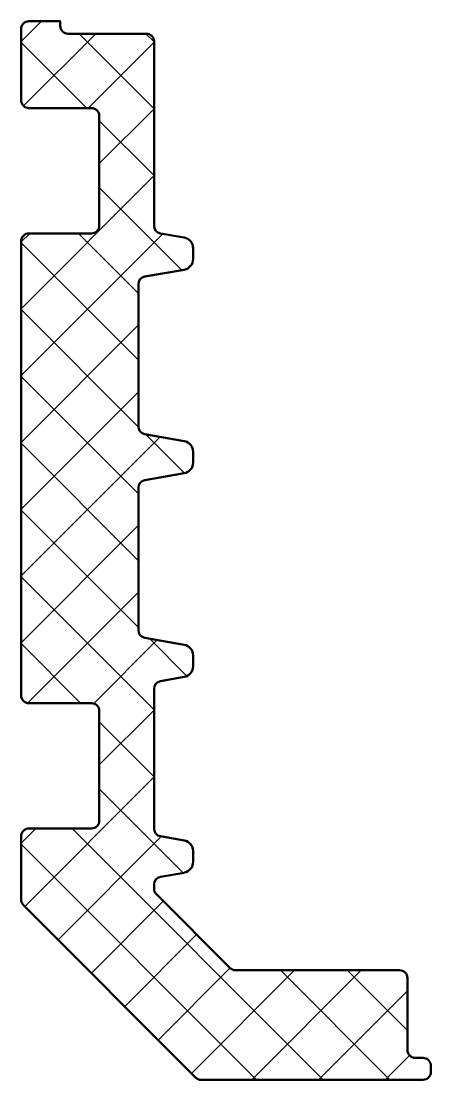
# Model space of a CAD drawing. Extents: x -8.5 to 17.7, y -74.8 to -7.2.
import ezdxf

# ---------------------------------------------------------------- set-up
doc = ezdxf.new("R2010")
doc.units = 0
for name, color, linetype, lineweight in [('0S-Alu contour', 7, 'Continuous', 50), ('0S-PT contour', 91, 'Continuous', 50), ('0S-PT hatch', 103, 'Continuous', 25)]:
    doc.layers.add(name, color=color, linetype=linetype, lineweight=lineweight)

# ---------------------------------------------------------------- blocks, each defined once
blk = doc.blocks.new('288502__9B01F00D_C43E_43FB_9A5C_98A75304D886_')
at = {"layer": '0S-PT hatch'}
h = blk.add_hatch(dxfattribs=at)
h.set_pattern_fill('ANSI37', color=256, scale=0.95, angle=90, style=0)
edge = h.paths.add_edge_path()
edge.add_line((2.5, -34.705), (2.5, -35.382))
edge.add_ellipse((1.8, -35.382), major_axis=(-0.7, 0), ratio=1, start_angle=100, end_angle=180, ccw=False)
edge.add_line((1.922, -36.072), (-0.587, -36.514))
edge.add_arc((-0.5, -37.006), 0.5, 100, 180)
edge.add_line((-1, -37.006), (-1, -46.08))
edge.add_arc((-0.5, -46.08), 0.5, 180, 260)
edge.add_line((-0.587, -46.573), (1.922, -47.015))
edge.add_ellipse((1.8, -47.705), major_axis=(-0.7, 0), ratio=1, start_angle=180, end_angle=260, ccw=False)
edge.add_line((2.5, -47.705), (2.5, -48.382))
edge.add_ellipse((1.8, -48.382), major_axis=(-0.7, 0), ratio=1, start_angle=100, end_angle=180, ccw=False)
edge.add_line((1.922, -49.072), (0.413, -49.338))
edge.add_arc((0.5, -49.83), 0.5, 100, 180)
edge.add_line((0, -49.83), (0, -58.757))
edge.add_arc((0.5, -58.757), 0.5, 180, 260)
edge.add_line((0.413, -59.249), (1.922, -59.515))
edge.add_ellipse((1.8, -60.205), major_axis=(-0.7, 0), ratio=1, start_angle=180, end_angle=260, ccw=False)
edge.add_line((2.5, -60.205), (2.5, -60.882))
edge.add_ellipse((1.8, -60.882), major_axis=(-0.7, 0), ratio=1, start_angle=100, end_angle=180, ccw=False)
edge.add_line((1.922, -61.572), (0.413, -61.838))
edge.add_arc((0.5, -62.33), 0.5, 100, 180)
edge.add_line((0, -62.33), (0, -62.601))
edge.add_arc((0.5, -62.601), 0.5, 180, 225)
edge.add_line((0.146, -62.954), (4.846, -67.654))
edge.add_arc((5.199, -67.3), 0.5, 225, 270)
edge.add_line((5.199, -67.8), (15.7, -67.8))
edge.add_ellipse((15.7, -68.3), major_axis=(-0.5, 0), ratio=1, start_angle=180, end_angle=270, ccw=False)
edge.add_line((16.2, -68.3), (16.2, -72.9))
edge.add_arc((16.7, -72.9), 0.5, 180, 270)
edge.add_line((16.7, -73.4), (17.2, -73.4))
edge.add_ellipse((17.2, -73.9), major_axis=(-0.5, 0), ratio=1, start_angle=180, end_angle=270, ccw=False)
edge.add_line((17.7, -73.9), (17.7, -74.3))
edge.add_ellipse((17.2, -74.3), major_axis=(-0.5, 0), ratio=1, start_angle=90, end_angle=180, ccw=False)
edge.add_line((17.2, -74.8), (3.007, -74.8))
edge.add_ellipse((3.007, -74.3), major_axis=(-0.5, 0), ratio=1, start_angle=45, end_angle=90, ccw=False)
edge.add_line((2.654, -74.654), (-8.354, -63.646))
edge.add_ellipse((-8, -63.293), major_axis=(-0.5, 0), ratio=1, start_angle=0, end_angle=45, ccw=False)
edge.add_line((-8.5, -63.293), (-8.5, -59.25))
edge.add_ellipse((-8, -59.25), major_axis=(-0.5, 0), ratio=1, start_angle=270, end_angle=360, ccw=False)
edge.add_line((-8, -58.75), (-4, -58.75))
edge.add_arc((-4, -58.25), 0.5, 270, 360)
edge.add_line((-3.5, -58.25), (-3.5, -51.25))
edge.add_arc((-4, -51.25), 0.5, 0, 90)
edge.add_line((-4, -50.75), (-8, -50.75))
edge.add_ellipse((-8, -50.25), major_axis=(-0.5, 0), ratio=1, start_angle=0, end_angle=90, ccw=False)
edge.add_line((-8.5, -50.25), (-8.5, -21.25))
edge.add_ellipse((-8, -21.25), major_axis=(-0.5, 0), ratio=1, start_angle=270, end_angle=360, ccw=False)
edge.add_line((-8, -20.75), (-4, -20.75))
edge.add_arc((-4, -20.25), 0.5, 270, 360)
edge.add_line((-3.5, -20.25), (-3.5, -13.25))
edge.add_arc((-4, -13.25), 0.5, 0, 90)
edge.add_line((-4, -12.75), (-8, -12.75))
edge.add_ellipse((-8, -12.25), major_axis=(-0.5, 0), ratio=1, start_angle=0, end_angle=90, ccw=False)
edge.add_line((-8.5, -12.25), (-8.5, -7.7))
edge.add_ellipse((-8, -7.7), major_axis=(-0.5, 0), ratio=1, start_angle=270, end_angle=360, ccw=False)
edge.add_line((-8, -7.2), (-6, -7.2))
edge.add_line((-6, -7.2), (-6, -7.5))
edge.add_arc((-5.5, -7.5), 0.5, 180, 270)
edge.add_line((-5.5, -8), (-0.5, -8))
edge.add_ellipse((-0.5, -8.5), major_axis=(-0.5, 0), ratio=1, start_angle=180, end_angle=270, ccw=False)
edge.add_line((0, -8.5), (0, -20.257))
edge.add_arc((0.5, -20.257), 0.5, 180, 260)
edge.add_line((0.413, -20.749), (1.922, -21.015))
edge.add_ellipse((1.8, -21.705), major_axis=(-0.7, 0), ratio=1, start_angle=180, end_angle=260, ccw=False)
edge.add_line((2.5, -21.705), (2.5, -22.382))
edge.add_ellipse((1.8, -22.382), major_axis=(-0.7, 0), ratio=1, start_angle=100, end_angle=180, ccw=False)
edge.add_line((1.922, -23.072), (-0.587, -23.514))
edge.add_arc((-0.5, -24.006), 0.5, 100, 180)
edge.add_line((-1, -24.006), (-1, -33.08))
edge.add_arc((-0.5, -33.08), 0.5, 180, 260)
edge.add_line((-0.587, -33.573), (1.922, -34.015))
edge.add_ellipse((1.8, -34.705), major_axis=(-0.7, 0), ratio=1, start_angle=180, end_angle=260, ccw=False)
at = {"layer": '0S-PT contour', "color": 7}
for points in [[(-8, -7.2), (-6, -7.2), (-6, -7.5)], [(-8.5, -12.25), (-8.5, -7.7)], [(-5.5, -8), (-0.5, -8)], [(0, -8.5), (0, -20.257)], [(-4, -12.75), (-8, -12.75)], [(-3.5, -20.25), (-3.5, -13.25)], [(-8, -20.75), (-4, -20.75)], [(0.413, -20.749), (1.922, -21.015)], [(-8.5, -50.25), (-8.5, -21.25)], [(2.5, -21.705), (2.5, -22.382)], [(1.922, -23.072), (-0.587, -23.514)], [(-1, -24.006), (-1, -33.08)], [(-0.587, -33.573), (1.922, -34.015)], [(2.5, -34.705), (2.5, -35.382)], [(1.922, -36.072), (-0.587, -36.514)], [(-1, -37.006), (-1, -46.08)], [(-0.587, -46.573), (1.922, -47.015)], [(2.5, -47.705), (2.5, -48.382)], [(1.922, -49.072), (0.413, -49.338)], [(0, -49.83), (0, -58.757)], [(-4, -50.75), (-8, -50.75)], [(-3.5, -58.25), (-3.5, -51.25)], [(-8, -58.75), (-4, -58.75)], [(-8.5, -63.293), (-8.5, -59.25)], [(0.413, -59.249), (1.922, -59.515)], [(2.5, -60.205), (2.5, -60.882)], [(1.922, -61.572), (0.413, -61.838)], [(0, -62.33), (0, -62.601)], [(0.146, -62.954), (4.846, -67.654)], [(2.654, -74.654), (-8.354, -63.646)], [(5.199, -67.8), (15.7, -67.8)], [(16.2, -68.3), (16.2, -72.9)], [(16.7, -73.4), (17.2, -73.4)], [(17.7, -73.9), (17.7, -74.3)], [(17.2, -74.8), (3.007, -74.8)]]:
    blk.add_lwpolyline(points, dxfattribs=at)
at = {"layer": '0S-PT contour', "color": 7, "extrusion": (0, 0, -1)}
for centre, radius, start, end in [((8, -7.7), 0.5, 0, 90), ((0.5, -8.5), 0.5, 90, 180), ((8, -12.25), 0.5, 270, 0), ((8, -21.25), 0.5, 0, 90), ((-1.8, -21.705), 0.7, 100, 180), ((-1.8, -22.382), 0.7, 180, 260), ((-1.8, -34.705), 0.7, 100, 180), ((-1.8, -35.382), 0.7, 180, 260), ((-1.8, -47.705), 0.7, 100, 180), ((-1.8, -48.382), 0.7, 180, 260), ((8, -50.25), 0.5, 270, 0), ((8, -59.25), 0.5, 0, 90), ((-1.8, -60.205), 0.7, 100, 180), ((-1.8, -60.882), 0.7, 180, 260), ((8, -63.293), 0.5, 315, 0), ((-15.7, -68.3), 0.5, 90, 180), ((-17.2, -73.9), 0.5, 90, 180), ((-17.2, -74.3), 0.5, 180, 270), ((-3.007, -74.3), 0.5, 270, 315)]:
    blk.add_arc(centre, radius, start, end, dxfattribs=at)
at = {"layer": '0S-PT contour', "color": 7}
for centre, start, end in [((-5.5, -7.5), 180, 270), ((-4, -13.25), 0, 90), ((-4, -20.25), 270, 0), ((0.5, -20.257), 180, 260), ((-0.5, -24.006), 100, 180), ((-0.5, -33.08), 180, 260), ((-0.5, -37.006), 100, 180), ((-0.5, -46.08), 180, 260), ((0.5, -49.83), 100, 180), ((-4, -51.25), 0, 90), ((-4, -58.25), 270, 0), ((0.5, -58.757), 180, 260), ((0.5, -62.33), 100, 180), ((0.5, -62.601), 180, 225), ((5.199, -67.3), 225, 270), ((16.7, -72.9), 180, 270)]:
    blk.add_arc(centre, 0.5, start, end, dxfattribs=at)
blk = doc.blocks.new('288502__ABA461D6_85AB_4931_8AC8_FBD62E64CC9B_')
at = {"layer": '0S-PT contour', "color": 7}
blk.add_blockref('288502__9B01F00D_C43E_43FB_9A5C_98A75304D886_', (0, 0), dxfattribs=at)

msp = doc.modelspace()

# ---------------------------------------------------------------- block references
at = {"layer": '0S-Alu contour', "color": 7}
msp.add_blockref('288502__ABA461D6_85AB_4931_8AC8_FBD62E64CC9B_', (0, 0), dxfattribs=at)

doc.saveas('drawing.dxf')
